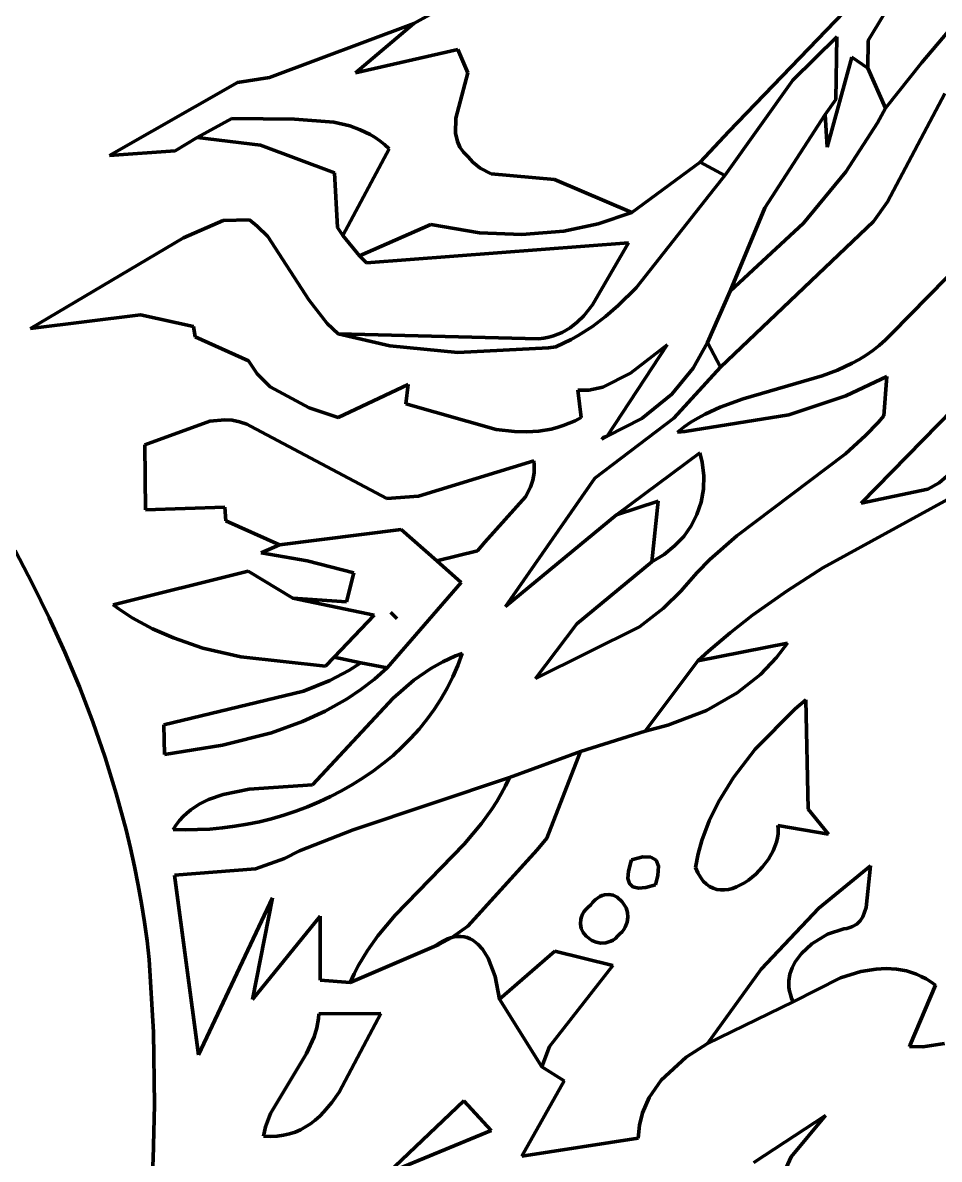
# Model space of a CAD drawing. Header units: millimetres. Extents: x 0 to 8.3, y 0 to 12.4.
# Drawn here: x 4.337 to 5.169, y 4.194 to 5.226 of the extents above; entities that cross this region are included whole.
import ezdxf

# ---------------------------------------------------------------- set-up
doc = ezdxf.new("R2010")
doc.units = ezdxf.units.MM
for name, color, linetype, lineweight in [('color#131313ff', 7, 'CONTINUOUS', 100), ('color#7c7c7cff', 7, 'CONTINUOUS', 100), ('color#c5c5c5ff', 7, 'CONTINUOUS', 100), ('color#ffffffff', 7, 'CONTINUOUS', 100)]:
    doc.layers.add(name, color=color, linetype=linetype, lineweight=lineweight)

msp = doc.modelspace()

# ---------------------------------------------------------------- linework, layer by layer
at = {"layer": 'color#131313ff'}
for p, q in [((5.1659, 5.3116), (5.1045, 5.2095)), ((4.978, 5.1269), (5.1111, 5.265)), ((4.7204, 5.2406), (4.6922, 5.225)), ((4.6922, 5.225), (4.5611, 5.1758)), ((5.076, 5.2127), (5.0362, 5.1734)), ((5.075, 5.1561), (5.076, 5.2127)), ((5.1045, 5.2095), (5.1042, 5.1843)), ((5.0897, 5.1943), (5.0671, 5.1126)), ((5.1042, 5.1843), (5.0897, 5.1943)), ((4.5321, 5.1714), (4.4159, 5.1051)), ((4.5611, 5.1758), (4.5321, 5.1714)), ((5.0362, 5.1734), (4.9744, 5.087)), ((5.0654, 5.1424), (5.075, 5.1561)), ((5.0671, 5.1126), (5.0654, 5.1424)), ((4.9519, 5.099), (4.978, 5.1269)), ((4.4755, 5.1095), (4.4954, 5.1215)), ((4.4954, 5.1215), (4.553, 5.1144)), ((4.4159, 5.1051), (4.4755, 5.1095)), ((4.553, 5.1144), (4.62, 5.0894)), ((4.9744, 5.087), (4.9519, 5.099)), ((4.62, 5.0894), (4.6227, 5.0399)), ((4.5189, 5.0462), (4.4831, 5.0304)), ((4.5428, 5.0468), (4.5189, 5.0462)), ((4.55, 5.0411), (4.5428, 5.0468)), ((4.5596, 5.0315), (4.55, 5.0411)), ((4.6227, 5.0399), (4.6276, 5.0324)), ((4.4831, 5.0304), (4.3441, 4.9481)), ((4.5969, 4.9742), (4.5596, 5.0315)), ((4.6276, 5.0324), (4.6427, 5.0141)), ((4.6491, 5.0077), (4.8869, 5.0259)), ((4.8869, 5.0259), (4.8543, 4.9696)), ((4.6427, 5.0141), (4.6491, 5.0077)), ((5.1256, 4.9433), (5.1925, 5.0113)), ((4.6135, 4.9526), (4.5969, 4.9742)), ((4.8543, 4.9696), (4.8463, 4.9597)), ((4.3441, 4.9481), (4.444, 4.9606)), ((4.444, 4.9606), (4.492, 4.9499)), ((4.6235, 4.9432), (4.6135, 4.9526)), ((4.8404, 4.9538), (4.8339, 4.9488)), ((4.8463, 4.9597), (4.8404, 4.9538)), ((4.492, 4.9499), (4.4936, 4.9406)), ((4.4936, 4.9406), (4.542, 4.9189)), ((4.8053, 4.9389), (4.6235, 4.9432)), ((4.8145, 4.9403), (4.81, 4.9394)), ((4.8188, 4.9415), (4.8145, 4.9403)), ((4.8228, 4.9429), (4.8188, 4.9415)), ((4.8267, 4.9446), (4.8228, 4.9429)), ((4.8339, 4.9488), (4.8267, 4.9446)), ((5.1202, 4.9378), (5.1256, 4.9433)), ((4.81, 4.9394), (4.8053, 4.9389)), ((4.922, 4.9334), (4.8675, 4.8505)), ((4.8888, 4.9077), (4.922, 4.9334)), ((4.9457, 4.912), (4.9586, 4.9353)), ((4.9586, 4.9353), (4.9703, 4.913)), ((5.2408, 4.9359), (5.0982, 4.7895)), ((5.1086, 4.9282), (5.1145, 4.9328)), ((5.1145, 4.9328), (5.1202, 4.9378)), ((5.0898, 4.9166), (5.0963, 4.9201)), ((5.0963, 4.9201), (5.1025, 4.924)), ((5.1025, 4.924), (5.1086, 4.9282)), ((4.542, 4.9189), (4.5498, 4.9071)), ((4.9262, 4.8884), (4.9457, 4.912)), ((4.9703, 4.913), (4.9282, 4.8668)), ((5.0628, 4.9052), (5.0765, 4.9104)), ((5.0765, 4.9104), (5.0898, 4.9166)), ((4.5498, 4.9071), (4.5617, 4.8952)), ((4.8635, 4.8949), (4.8888, 4.9077)), ((4.991, 4.8843), (5.0628, 4.9052)), ((5.1214, 4.9045), (5.0843, 4.8869)), ((5.1188, 4.869), (5.1214, 4.9045)), ((4.5617, 4.8952), (4.5972, 4.876)), ((4.6235, 4.8675), (4.6869, 4.8973)), ((4.6869, 4.8973), (4.6848, 4.8799)), ((4.841, 4.8921), (4.851, 4.8923)), ((4.8439, 4.8673), (4.841, 4.8921)), ((4.851, 4.8923), (4.8635, 4.8949)), ((4.6848, 4.8799), (4.7669, 4.8565)), ((4.899, 4.8665), (4.9262, 4.8884)), ((4.97, 4.8767), (4.991, 4.8843)), ((5.0843, 4.8869), (5.0325, 4.8699)), ((4.5972, 4.876), (4.6235, 4.8675)), ((5.0325, 4.8699), (4.9382, 4.8547)), ((4.95, 4.8669), (4.9565, 4.8705)), ((4.9565, 4.8705), (4.97, 4.8767)), ((5.1134, 4.8628), (5.1188, 4.869)), ((4.507, 4.8639), (4.448, 4.8425)), ((4.5205, 4.8653), (4.507, 4.8639)), ((4.5272, 4.8649), (4.5205, 4.8653)), ((4.5339, 4.8635), (4.5272, 4.8649)), ((4.5406, 4.8612), (4.5339, 4.8635)), ((4.544, 4.8596), (4.5406, 4.8612)), ((4.6677, 4.794), (4.544, 4.8596)), ((4.8166, 4.8569), (4.8221, 4.8583)), ((4.8221, 4.8583), (4.8275, 4.86)), ((4.8275, 4.86), (4.833, 4.8621)), ((4.833, 4.8621), (4.8384, 4.8645)), ((4.8384, 4.8645), (4.8439, 4.8673)), ((4.9282, 4.8668), (4.8563, 4.8122)), ((4.8675, 4.8505), (4.899, 4.8665)), ((4.9314, 4.8542), (4.9374, 4.8588)), ((4.9374, 4.8588), (4.9436, 4.863)), ((4.9436, 4.863), (4.95, 4.8669)), ((5.102, 4.8509), (5.1134, 4.8628)), ((4.7669, 4.8565), (4.7835, 4.8546)), ((4.7835, 4.8546), (4.7946, 4.8544)), ((4.7946, 4.8544), (4.8056, 4.8551)), ((4.8056, 4.8551), (4.8166, 4.8569)), ((4.8627, 4.8478), (4.8675, 4.8505)), ((4.8639, 4.8493), (4.8627, 4.8478)), ((4.8675, 4.8505), (4.8639, 4.8493)), ((4.9382, 4.8547), (4.9314, 4.8542)), ((5.0838, 4.8343), (5.102, 4.8509)), ((4.448, 4.8425), (4.4485, 4.7837)), ((5.2672, 4.8426), (5.0634, 4.7311)), ((4.801, 4.8281), (4.6962, 4.796)), ((4.8014, 4.8244), (4.801, 4.8281)), ((4.9854, 4.7601), (5.0838, 4.8343)), ((4.8002, 4.8106), (4.8013, 4.8173)), ((4.8013, 4.8173), (4.8014, 4.8244)), ((4.8563, 4.8122), (4.7752, 4.696)), ((4.7981, 4.8043), (4.8002, 4.8106)), ((5.1585, 4.8022), (5.169, 4.808)), ((5.169, 4.808), (5.1759, 4.8141)), ((4.6962, 4.796), (4.6677, 4.794)), ((4.7936, 4.7955), (4.7981, 4.8043)), ((5.0982, 4.7895), (5.1585, 4.8022)), ((4.4485, 4.7837), (4.5205, 4.7859)), ((4.5205, 4.7859), (4.5214, 4.7737)), ((4.7564, 4.7542), (4.7936, 4.7955)), ((4.8759, 4.7792), (4.914, 4.7914)), ((4.914, 4.7914), (4.9081, 4.7365)), ((4.7752, 4.696), (4.8759, 4.7792)), ((4.5214, 4.7737), (4.5701, 4.7518)), ((4.9607, 4.7385), (4.9854, 4.7601)), ((4.3461, 4.7164), (4.3302, 4.7467)), ((4.5701, 4.7518), (4.5536, 4.7446)), ((4.5536, 4.7446), (4.5952, 4.7374)), ((4.7129, 4.7372), (4.75, 4.7464)), ((4.75, 4.7464), (4.7564, 4.7542)), ((4.5952, 4.7374), (4.6376, 4.7263)), ((4.7351, 4.7175), (4.7129, 4.7372)), ((4.9081, 4.7365), (4.8401, 4.6802)), ((4.9492, 4.7268), (4.9607, 4.7385)), ((4.5417, 4.7278), (4.4191, 4.6974)), ((4.5822, 4.7035), (4.5417, 4.7278)), ((4.6376, 4.7263), (4.6311, 4.7001)), ((4.9383, 4.7143), (4.9492, 4.7268)), ((5.0634, 4.7311), (5.0309, 4.7102)), ((4.3612, 4.6857), (4.3461, 4.7164)), ((4.6679, 4.6401), (4.7351, 4.7175)), ((4.9346, 4.7101), (4.9383, 4.7143)), ((4.6311, 4.7001), (4.5822, 4.7035)), ((4.9187, 4.6944), (4.9346, 4.7101)), ((5.0309, 4.7102), (4.9995, 4.6879)), ((4.4191, 4.6974), (4.4248, 4.6933)), ((4.4248, 4.6933), (4.4365, 4.6857)), ((4.8968, 4.6775), (4.9187, 4.6944)), ((4.3754, 4.6545), (4.3612, 4.6857)), ((4.4365, 4.6857), (4.4549, 4.6757)), ((4.9995, 4.6879), (4.9791, 4.672)), ((4.4549, 4.6757), (4.4741, 4.6673)), ((4.8401, 4.6802), (4.8024, 4.6305)), ((4.8024, 4.6305), (4.8968, 4.6775)), ((4.4741, 4.6673), (4.5007, 4.6582)), ((4.9791, 4.672), (4.9594, 4.6553)), ((4.3886, 4.623), (4.3754, 4.6545)), ((4.5007, 4.6582), (4.5352, 4.6501)), ((4.7359, 4.6532), (4.7299, 4.651)), ((4.732, 4.6424), (4.7359, 4.6532)), ((4.9594, 4.6553), (4.9498, 4.6466)), ((4.5352, 4.6501), (4.612, 4.6418)), ((4.612, 4.6418), (4.6197, 4.6499)), ((4.6197, 4.6499), (4.644, 4.6447)), ((4.644, 4.6447), (4.633, 4.6378)), ((4.7184, 4.6458), (4.7076, 4.6397)), ((4.7299, 4.651), (4.7184, 4.6458)), ((4.7274, 4.6319), (4.732, 4.6424)), ((4.9498, 4.6466), (4.902, 4.5827)), ((4.633, 4.6378), (4.6158, 4.6287)), ((4.6563, 4.6299), (4.6679, 4.6401)), ((4.7076, 4.6397), (4.6922, 4.6291)), ((4.7223, 4.6217), (4.7274, 4.6319)), ((4.4008, 4.5911), (4.3886, 4.623)), ((4.6158, 4.6287), (4.5919, 4.619)), ((4.6315, 4.6122), (4.6441, 4.6206)), ((4.6441, 4.6206), (4.6563, 4.6299)), ((4.6922, 4.6291), (4.6733, 4.6127)), ((4.7167, 4.6119), (4.7223, 4.6217)), ((4.5919, 4.619), (4.4653, 4.5885)), ((4.6733, 4.6127), (4.6001, 4.534)), ((4.6117, 4.601), (4.6315, 4.6122)), ((4.7106, 4.6025), (4.7167, 4.6119)), ((5.0382, 4.603), (5.0478, 4.6112)), ((5.0478, 4.6112), (5.0499, 4.5119)), ((4.5912, 4.5916), (4.6117, 4.601)), ((4.704, 4.5934), (4.7106, 4.6025)), ((5.002, 4.5664), (5.0382, 4.603)), ((4.412, 4.5588), (4.4008, 4.5911)), ((4.5628, 4.5812), (4.5912, 4.5916)), ((4.6969, 4.5847), (4.704, 4.5934)), ((4.4653, 4.5885), (4.4658, 4.5616)), ((4.5185, 4.5699), (4.5628, 4.5812)), ((4.6894, 4.5764), (4.6969, 4.5847)), ((4.902, 4.5827), (4.8434, 4.5644)), ((4.4658, 4.5616), (4.5185, 4.5699)), ((4.6815, 4.5684), (4.6894, 4.5764)), ((4.422, 4.5261), (4.412, 4.5588)), ((4.6645, 4.5536), (4.6732, 4.5608)), ((4.6732, 4.5608), (4.6815, 4.5684)), ((4.8434, 4.5644), (4.7789, 4.5406)), ((4.9821, 4.5407), (5.002, 4.5664)), ((4.6555, 4.5468), (4.6645, 4.5536)), ((4.6365, 4.5343), (4.6462, 4.5403)), ((4.7789, 4.5406), (4.6369, 4.4932)), ((4.6462, 4.5403), (4.6555, 4.5468)), ((4.9686, 4.5187), (4.9821, 4.5407)), ((4.5427, 4.53), (4.519, 4.5254)), ((4.6001, 4.534), (4.5427, 4.53)), ((4.6165, 4.5234), (4.6266, 4.5286)), ((4.6266, 4.5286), (4.6365, 4.5343)), ((4.4309, 4.4932), (4.422, 4.5261)), ((4.5057, 4.5207), (4.4974, 4.5165)), ((4.519, 4.5254), (4.5057, 4.5207)), ((4.5956, 4.5141), (4.6062, 4.5186)), ((4.6062, 4.5186), (4.6165, 4.5234)), ((4.9602, 4.5014), (4.9686, 4.5187)), ((4.4861, 4.5084), (4.4827, 4.5052)), ((4.4897, 4.5114), (4.4861, 4.5084)), ((4.4974, 4.5165), (4.4897, 4.5114)), ((4.574, 4.5065), (4.5849, 4.5101)), ((4.5849, 4.5101), (4.5956, 4.5141)), ((5.0499, 4.5119), (5.0686, 4.4894)), ((4.4764, 4.4978), (4.4736, 4.4936)), ((4.4794, 4.5016), (4.4764, 4.4978)), ((4.4827, 4.5052), (4.4794, 4.5016)), ((4.5296, 4.4964), (4.5408, 4.4983)), ((4.5408, 4.4983), (4.552, 4.5006)), ((4.552, 4.5006), (4.563, 4.5033)), ((4.563, 4.5033), (4.574, 4.5065)), ((4.9536, 4.4836), (4.9602, 4.5014)), ((5.0686, 4.4894), (5.0225, 4.497)), ((5.0225, 4.497), (5.0228, 4.4934)), ((4.4349, 4.4766), (4.4309, 4.4932)), ((4.4736, 4.4936), (4.4847, 4.4933)), ((4.4847, 4.4933), (4.4959, 4.4934)), ((4.4959, 4.4934), (4.5071, 4.4939)), ((4.5071, 4.4939), (4.5183, 4.4949)), ((4.5183, 4.4949), (4.5296, 4.4964)), ((4.6369, 4.4932), (4.5882, 4.474)), ((5.0227, 4.4896), (5.0221, 4.4858)), ((5.0228, 4.4934), (5.0227, 4.4896)), ((4.4386, 4.4599), (4.4349, 4.4766)), ((4.9502, 4.4714), (4.9536, 4.4836)), ((5.0198, 4.4781), (5.0181, 4.4742)), ((5.0212, 4.4819), (5.0198, 4.4781)), ((5.0221, 4.4858), (5.0212, 4.4819)), ((4.5747, 4.4673), (4.5483, 4.4577)), ((4.5882, 4.474), (4.5747, 4.4673)), ((4.9478, 4.459), (4.9502, 4.4714)), ((5.0139, 4.4667), (5.0086, 4.4596)), ((5.0181, 4.4742), (5.0139, 4.4667)), ((4.4419, 4.4431), (4.4386, 4.4599)), ((4.5483, 4.4577), (4.4748, 4.452)), ((4.9498, 4.4542), (4.9478, 4.459)), ((5.0086, 4.4596), (5.0025, 4.4531)), ((4.4748, 4.452), (4.4966, 4.2891)), ((4.9522, 4.4502), (4.9498, 4.4542)), ((4.9547, 4.4467), (4.9522, 4.4502)), ((4.9576, 4.444), (4.9547, 4.4467)), ((4.9922, 4.4452), (4.9886, 4.4432)), ((4.9957, 4.4476), (4.9922, 4.4452)), ((5.0025, 4.4531), (4.9957, 4.4476)), ((4.445, 4.4263), (4.4419, 4.4431)), ((4.9606, 4.4418), (4.9576, 4.444)), ((4.9637, 4.4402), (4.9606, 4.4418)), ((4.9671, 4.4392), (4.9637, 4.4402)), ((4.9705, 4.4387), (4.9671, 4.4392)), ((4.9741, 4.4387), (4.9705, 4.4387)), ((4.9777, 4.4392), (4.9741, 4.4387)), ((4.9813, 4.4401), (4.9777, 4.4392)), ((4.985, 4.4415), (4.9813, 4.4401)), ((4.9886, 4.4432), (4.985, 4.4415)), ((4.4476, 4.4094), (4.445, 4.4263)), ((4.4966, 4.2891), (4.5638, 4.4315)), ((4.5638, 4.4315), (4.5456, 4.3392)), ((4.5456, 4.3392), (4.6071, 4.4149)), ((4.6071, 4.4149), (4.6071, 4.3569)), ((4.45, 4.3924), (4.4476, 4.4094)), ((4.7182, 4.3922), (4.7218, 4.3939)), ((4.7218, 4.3939), (4.7253, 4.3952)), ((4.7253, 4.3952), (4.7286, 4.396)), ((4.7286, 4.396), (4.7317, 4.3965)), ((4.7317, 4.3965), (4.7348, 4.3965)), ((4.7348, 4.3965), (4.7377, 4.3961)), ((4.7377, 4.3961), (4.7405, 4.3954)), ((4.7405, 4.3954), (4.7431, 4.3944)), ((4.7431, 4.3944), (4.7456, 4.393)), ((4.452, 4.3754), (4.45, 4.3924)), ((4.6343, 4.3548), (4.7106, 4.3873)), ((4.7106, 4.3873), (4.7145, 4.39)), ((4.7145, 4.39), (4.7182, 4.3922)), ((4.7456, 4.393), (4.7502, 4.3895)), ((4.7502, 4.3895), (4.7544, 4.385)), ((4.7544, 4.385), (4.7596, 4.3767)), ((4.4557, 4.3096), (4.452, 4.3754)), ((4.7596, 4.3767), (4.766, 4.3602)), ((5.0794, 4.3589), (5.0977, 4.3646)), ((5.0977, 4.3646), (5.1116, 4.3669)), ((5.1116, 4.3669), (5.1209, 4.3674)), ((5.1209, 4.3674), (5.1301, 4.3668)), ((5.1301, 4.3668), (5.1392, 4.3651)), ((5.1392, 4.3651), (5.1437, 4.3638)), ((5.1437, 4.3638), (5.1482, 4.3622)), ((4.6071, 4.3569), (4.6343, 4.3548)), ((4.766, 4.3602), (4.7698, 4.3395)), ((5.0365, 4.3372), (5.0794, 4.3589)), ((5.1482, 4.3622), (5.1526, 4.3602)), ((5.1526, 4.3602), (5.157, 4.3579)), ((5.157, 4.3579), (5.1613, 4.3553)), ((5.1613, 4.3553), (5.1656, 4.3522)), ((5.1656, 4.3522), (5.1426, 4.298)), ((4.7698, 4.3395), (4.8083, 4.278)), ((4.9585, 4.2994), (5.0365, 4.3372)), ((4.6055, 4.3219), (4.604, 4.3135)), ((4.6059, 4.3263), (4.6055, 4.3219)), ((4.6623, 4.3264), (4.6059, 4.3263)), ((4.6518, 4.3071), (4.6623, 4.3264)), ((4.604, 4.3135), (4.6016, 4.3054)), ((4.4567, 4.2437), (4.4557, 4.3096)), ((4.6016, 4.3054), (4.5947, 4.2902)), ((4.6243, 4.2551), (4.6518, 4.3071)), ((4.9392, 4.287), (4.9585, 4.2994)), ((5.1426, 4.298), (5.1419, 4.2965)), ((5.1419, 4.2965), (5.1541, 4.2963)), ((5.1541, 4.2963), (5.1736, 4.2994)), ((4.5947, 4.2902), (4.5619, 4.2357)), ((4.9165, 4.2659), (4.9392, 4.287)), ((4.8083, 4.278), (4.8286, 4.2653)), ((4.8286, 4.2653), (4.79, 4.1972)), ((4.9057, 4.2502), (4.9165, 4.2659)), ((4.6177, 4.2457), (4.6243, 4.2551)), ((4.8996, 4.2364), (4.9057, 4.2502)), ((4.4555, 4.1943), (4.4567, 4.2437)), ((4.6105, 4.2372), (4.6177, 4.2457)), ((4.7375, 4.2474), (4.6685, 4.1816)), ((4.7624, 4.2205), (4.7375, 4.2474)), ((4.5619, 4.2357), (4.5575, 4.2237)), ((4.5984, 4.2265), (4.6026, 4.2298)), ((4.6026, 4.2298), (4.6067, 4.2333)), ((4.6067, 4.2333), (4.6105, 4.2372)), ((4.8968, 4.2252), (4.8996, 4.2364)), ((5.0656, 4.2341), (5.0006, 4.1912)), ((5.0346, 4.1964), (5.0656, 4.2341)), ((4.5575, 4.2237), (4.5557, 4.2153)), ((4.5792, 4.2172), (4.5843, 4.2189)), ((4.5843, 4.2189), (4.5893, 4.2211)), ((4.5893, 4.2211), (4.5939, 4.2236)), ((4.5939, 4.2236), (4.5984, 4.2265)), ((4.6685, 4.1816), (4.7624, 4.2205)), ((4.8958, 4.2134), (4.8968, 4.2252)), ((4.5557, 4.2153), (4.562, 4.215)), ((4.562, 4.215), (4.568, 4.2152)), ((4.568, 4.2152), (4.5737, 4.216)), ((4.5737, 4.216), (4.5792, 4.2172)), ((4.79, 4.1972), (4.8958, 4.2134)), ((4.4537, 4.1614), (4.4555, 4.1943)), ((5.0269, 4.1797), (5.0346, 4.1964))]:
    msp.add_line(p, q, dxfattribs=at)
at = {"layer": 'color#7c7c7cff'}
for p, q in [((5.1532, 5.1895), (5.2276, 5.2774)), ((5.1201, 5.1481), (5.1532, 5.1895)), ((5.1741, 5.1613), (5.122, 5.0632)), ((5.1129, 5.1347), (5.1201, 5.1481)), ((4.4954, 5.1215), (4.527, 5.1387)), ((4.527, 5.1387), (4.5838, 5.138)), ((4.5838, 5.138), (4.6194, 5.1354)), ((4.6194, 5.1354), (4.6339, 5.132)), ((4.6339, 5.132), (4.6433, 5.1285)), ((4.6433, 5.1285), (4.6525, 5.1241)), ((5.0842, 5.0903), (5.1129, 5.1347)), ((4.553, 5.1144), (4.4954, 5.1215)), ((4.6525, 5.1241), (4.6569, 5.1214)), ((4.6569, 5.1214), (4.6612, 5.1184)), ((4.6612, 5.1184), (4.6655, 5.115)), ((4.62, 5.0894), (4.553, 5.1144)), ((4.6696, 5.1113), (4.6276, 5.0324)), ((4.6655, 5.115), (4.6696, 5.1113)), ((4.89, 5.0533), (4.9519, 5.099)), ((4.9519, 5.099), (4.9744, 5.087)), ((4.6227, 5.0399), (4.62, 5.0894)), ((4.9744, 5.087), (4.9651, 5.0752)), ((5.0459, 5.0438), (5.0842, 5.0903)), ((4.9651, 5.0752), (4.8938, 4.985)), ((5.122, 5.0632), (5.1092, 5.0451)), ((4.8594, 5.0431), (4.89, 5.0533)), ((5.1092, 5.0451), (4.9703, 4.913)), ((4.9793, 4.9821), (5.0459, 5.0438)), ((4.6276, 5.0324), (4.6227, 5.0399)), ((4.6427, 5.0141), (4.7074, 5.0424)), ((4.7074, 5.0424), (4.7517, 5.035)), ((4.7517, 5.035), (4.79, 5.0334)), ((4.79, 5.0334), (4.8281, 5.0366)), ((4.8281, 5.0366), (4.8594, 5.0431)), ((4.8869, 5.0259), (4.6491, 5.0077)), ((4.8543, 4.9696), (4.8869, 5.0259)), ((4.6491, 5.0077), (4.6427, 5.0141)), ((4.8938, 4.985), (4.8776, 4.9689)), ((4.9586, 4.9353), (4.9793, 4.9821)), ((4.8463, 4.9597), (4.8543, 4.9696)), ((4.8776, 4.9689), (4.8662, 4.9591)), ((4.8339, 4.9488), (4.8404, 4.9538)), ((4.8404, 4.9538), (4.8463, 4.9597)), ((4.8662, 4.9591), (4.8542, 4.95)), ((4.6702, 4.9323), (4.6235, 4.9432)), ((4.6235, 4.9432), (4.8053, 4.9389)), ((4.81, 4.9394), (4.8145, 4.9403)), ((4.8145, 4.9403), (4.8188, 4.9415)), ((4.8188, 4.9415), (4.8228, 4.9429)), ((4.8228, 4.9429), (4.8267, 4.9446)), ((4.8267, 4.9446), (4.8339, 4.9488)), ((4.8414, 4.9419), (4.8348, 4.9382)), ((4.8542, 4.95), (4.8414, 4.9419)), ((4.7319, 4.9263), (4.6702, 4.9323)), ((4.8142, 4.9307), (4.7319, 4.9263)), ((4.8053, 4.9389), (4.81, 4.9394)), ((4.8209, 4.9316), (4.8142, 4.9307)), ((4.828, 4.9348), (4.8209, 4.9316)), ((4.8348, 4.9382), (4.828, 4.9348)), ((4.9703, 4.913), (4.9586, 4.9353)), ((4.8759, 4.7792), (4.9518, 4.8353)), ((4.9518, 4.8353), (4.9537, 4.8268)), ((4.9537, 4.8268), (4.9552, 4.8143)), ((4.9552, 4.8143), (4.9549, 4.8022)), ((4.9549, 4.8022), (4.9528, 4.7906)), ((4.914, 4.7914), (4.8759, 4.7792)), ((4.9081, 4.7365), (4.914, 4.7914)), ((4.9528, 4.7906), (4.9491, 4.7795)), ((4.9491, 4.7795), (4.9439, 4.7691)), ((4.9439, 4.7691), (4.9371, 4.7595)), ((4.9371, 4.7595), (4.9288, 4.7508)), ((4.9288, 4.7508), (4.9192, 4.7431)), ((4.9192, 4.7431), (4.9081, 4.7365)), ((4.6712, 4.6905), (4.6768, 4.6851)), ((4.6768, 4.6851), (4.6712, 4.6905)), ((4.9498, 4.6466), (5.0311, 4.6625)), ((5.0311, 4.6625), (5.0214, 4.6496)), ((4.902, 4.5827), (4.9498, 4.6466)), ((5.0214, 4.6496), (5.0066, 4.6342)), ((5.0066, 4.6342), (4.9857, 4.6176)), ((4.9857, 4.6176), (4.9578, 4.6016)), ((4.9578, 4.6016), (4.9227, 4.5881)), ((4.9227, 4.5881), (4.902, 4.5827)), ((4.889, 4.4638), (4.8898, 4.4661)), ((4.8898, 4.4661), (4.8999, 4.4686)), ((4.8999, 4.4686), (4.9073, 4.4685)), ((4.9073, 4.4685), (4.9121, 4.4656)), ((4.8864, 4.4491), (4.8868, 4.4556)), ((4.8868, 4.4556), (4.889, 4.4638)), ((4.9121, 4.4656), (4.9142, 4.4601)), ((4.9142, 4.4601), (4.9137, 4.4518)), ((5.0598, 4.422), (5.1065, 4.4606)), ((5.1065, 4.4606), (5.1027, 4.4227)), ((4.8878, 4.4444), (4.8864, 4.4491)), ((4.9137, 4.4518), (4.9113, 4.4433)), ((4.891, 4.4415), (4.8878, 4.4444)), ((4.896, 4.4403), (4.891, 4.4415)), ((4.9027, 4.4409), (4.896, 4.4403)), ((4.9113, 4.4433), (4.9027, 4.4409)), ((4.8503, 4.423), (4.8527, 4.425)), ((4.8527, 4.425), (4.8547, 4.4275)), ((4.8547, 4.4275), (4.8567, 4.4296)), ((4.8567, 4.4296), (4.8587, 4.4313)), ((4.8587, 4.4313), (4.8608, 4.4327)), ((4.8608, 4.4327), (4.8629, 4.4337)), ((4.8629, 4.4337), (4.865, 4.4343)), ((4.865, 4.4343), (4.8691, 4.4346)), ((4.8691, 4.4346), (4.873, 4.4338)), ((4.873, 4.4338), (4.8767, 4.4321)), ((4.8767, 4.4321), (4.8813, 4.4279)), ((4.8813, 4.4279), (4.8847, 4.4224)), ((4.8436, 4.4122), (4.8442, 4.4144)), ((4.8442, 4.4144), (4.8452, 4.4166)), ((4.8452, 4.4166), (4.8465, 4.4188)), ((4.8465, 4.4188), (4.8482, 4.4209)), ((4.8482, 4.4209), (4.8503, 4.423)), ((4.8847, 4.4224), (4.886, 4.4182)), ((4.886, 4.4182), (4.8864, 4.4138)), ((5.0073, 4.3669), (5.0598, 4.422)), ((5.0997, 4.4143), (5.0973, 4.4107)), ((5.1027, 4.4227), (5.0997, 4.4143)), ((4.8433, 4.4079), (4.8436, 4.4122)), ((4.8441, 4.4038), (4.8433, 4.4079)), ((4.884, 4.4049), (4.8827, 4.4028)), ((4.8858, 4.4093), (4.884, 4.4049)), ((4.8864, 4.4138), (4.8858, 4.4093)), ((5.0878, 4.4045), (5.0852, 4.4038)), ((5.0902, 4.4054), (5.0878, 4.4045)), ((5.0941, 4.4077), (5.0902, 4.4054)), ((5.0973, 4.4107), (5.0941, 4.4077)), ((4.8459, 4.4), (4.8441, 4.4038)), ((4.8485, 4.3967), (4.8459, 4.4)), ((4.8536, 4.3928), (4.8485, 4.3967)), ((4.8751, 4.3947), (4.873, 4.3932)), ((4.8771, 4.3966), (4.8751, 4.3947)), ((4.8791, 4.3988), (4.8771, 4.3966)), ((4.8811, 4.4007), (4.8791, 4.3988)), ((4.8827, 4.4028), (4.8811, 4.4007)), ((5.0674, 4.3984), (5.0534, 4.3899)), ((5.0824, 4.4033), (5.0674, 4.3984)), ((5.0852, 4.4038), (5.0824, 4.4033)), ((4.8576, 4.3912), (4.8536, 4.3928)), ((4.8619, 4.3904), (4.8576, 4.3912)), ((4.8664, 4.3907), (4.8619, 4.3904)), ((4.8708, 4.3921), (4.8664, 4.3907)), ((4.873, 4.3932), (4.8708, 4.3921)), ((5.0534, 4.3899), (5.0438, 4.3811)), ((4.7698, 4.3395), (4.8202, 4.383)), ((4.8202, 4.383), (4.8726, 4.3702)), ((5.0382, 4.3735), (5.0354, 4.368)), ((5.0438, 4.3811), (5.0382, 4.3735)), ((4.8726, 4.3702), (4.8151, 4.2965)), ((4.9585, 4.2994), (5.0073, 4.3669)), ((5.0354, 4.368), (5.0335, 4.3623)), ((5.0335, 4.3623), (5.0325, 4.3563)), ((5.0325, 4.3563), (5.0326, 4.3501)), ((5.0326, 4.3501), (5.0331, 4.3469)), ((5.0331, 4.3469), (5.0339, 4.3437)), ((5.0339, 4.3437), (5.035, 4.3405)), ((4.8083, 4.278), (4.7698, 4.3395)), ((5.0365, 4.3372), (4.9585, 4.2994)), ((5.035, 4.3405), (5.0365, 4.3372)), ((4.8151, 4.2965), (4.8083, 4.278))]:
    msp.add_line(p, q, dxfattribs=at)
at = {"layer": 'color#c5c5c5ff'}
for p, q in [((4.5611, 5.1758), (4.6922, 5.225)), ((4.6922, 5.225), (4.6391, 5.1801)), ((4.6391, 5.1801), (4.732, 5.2014)), ((4.732, 5.2014), (4.7411, 5.18)), ((5.0671, 5.1126), (5.0897, 5.1943)), ((5.0897, 5.1943), (5.1042, 5.1843)), ((4.7411, 5.18), (4.7302, 5.139)), ((5.1042, 5.1843), (5.1201, 5.1481)), ((4.4159, 5.1051), (4.5321, 5.1714)), ((4.5321, 5.1714), (4.5611, 5.1758)), ((5.1201, 5.1481), (5.1129, 5.1347)), ((4.527, 5.1387), (4.4954, 5.1215)), ((4.5838, 5.138), (4.527, 5.1387)), ((4.6194, 5.1354), (4.5838, 5.138)), ((4.7302, 5.139), (4.7298, 5.1255)), ((5.0108, 5.0577), (5.0654, 5.1424)), ((5.0654, 5.1424), (5.0671, 5.1126)), ((4.6339, 5.132), (4.6194, 5.1354)), ((4.6433, 5.1285), (4.6339, 5.132)), ((4.6525, 5.1241), (4.6433, 5.1285)), ((5.1129, 5.1347), (5.0842, 5.0903)), ((4.4954, 5.1215), (4.4755, 5.1095)), ((4.6569, 5.1214), (4.6525, 5.1241)), ((4.6612, 5.1184), (4.6569, 5.1214)), ((4.6655, 5.115), (4.6612, 5.1184)), ((4.7298, 5.1255), (4.7316, 5.1177)), ((4.7316, 5.1177), (4.7339, 5.1128)), ((4.4755, 5.1095), (4.4159, 5.1051)), ((4.6276, 5.0324), (4.6696, 5.1113)), ((4.6696, 5.1113), (4.6655, 5.115)), ((4.7339, 5.1128), (4.7372, 5.1082)), ((4.7372, 5.1082), (4.7415, 5.1038)), ((4.7415, 5.1038), (4.7456, 5.0991)), ((4.7456, 5.0991), (4.7524, 5.0936)), ((4.7524, 5.0936), (4.7624, 5.0885)), ((4.7624, 5.0885), (4.8198, 5.0835)), ((5.0842, 5.0903), (5.0459, 5.0438)), ((4.8198, 5.0835), (4.89, 5.0533)), ((4.9793, 4.9821), (5.0108, 5.0577)), ((4.89, 5.0533), (4.8594, 5.0431)), ((5.0459, 5.0438), (4.9793, 4.9821)), ((4.7074, 5.0424), (4.6427, 5.0141)), ((4.7517, 5.035), (4.7074, 5.0424)), ((4.79, 5.0334), (4.7517, 5.035)), ((4.8281, 5.0366), (4.79, 5.0334)), ((4.8594, 5.0431), (4.8281, 5.0366)), ((4.6427, 5.0141), (4.6276, 5.0324)), ((4.8675, 4.8505), (4.8627, 4.8478)), ((4.8627, 4.8478), (4.8639, 4.8493)), ((4.8639, 4.8493), (4.8675, 4.8505)), ((4.5701, 4.7518), (4.6807, 4.7656)), ((4.6807, 4.7656), (4.7129, 4.7372)), ((4.5536, 4.7446), (4.5701, 4.7518)), ((4.5952, 4.7374), (4.5536, 4.7446)), ((4.6376, 4.7263), (4.5952, 4.7374)), ((4.7129, 4.7372), (4.7351, 4.7175)), ((4.6311, 4.7001), (4.6376, 4.7263)), ((4.7351, 4.7175), (4.6679, 4.6401)), ((4.6562, 4.688), (4.5822, 4.7035)), ((4.5822, 4.7035), (4.6311, 4.7001)), ((4.6197, 4.6499), (4.6562, 4.688)), ((4.6712, 4.6905), (4.6768, 4.6851)), ((4.6768, 4.6851), (4.6712, 4.6905)), ((4.7299, 4.651), (4.7359, 4.6532)), ((4.7359, 4.6532), (4.732, 4.6424)), ((4.644, 4.6447), (4.6197, 4.6499)), ((4.6679, 4.6401), (4.644, 4.6447)), ((4.7076, 4.6397), (4.7184, 4.6458)), ((4.7184, 4.6458), (4.7299, 4.651)), ((4.732, 4.6424), (4.7274, 4.6319)), ((4.6922, 4.6291), (4.7076, 4.6397)), ((4.7274, 4.6319), (4.7223, 4.6217)), ((4.6733, 4.6127), (4.6922, 4.6291)), ((4.7223, 4.6217), (4.7167, 4.6119)), ((4.6001, 4.534), (4.6733, 4.6127)), ((4.7167, 4.6119), (4.7106, 4.6025)), ((4.7106, 4.6025), (4.704, 4.5934)), ((4.704, 4.5934), (4.6969, 4.5847)), ((4.6969, 4.5847), (4.6894, 4.5764)), ((4.6894, 4.5764), (4.6815, 4.5684)), ((4.6732, 4.5608), (4.6645, 4.5536)), ((4.6815, 4.5684), (4.6732, 4.5608)), ((4.7789, 4.5406), (4.8434, 4.5644)), ((4.8434, 4.5644), (4.8129, 4.4856)), ((4.6645, 4.5536), (4.6555, 4.5468)), ((4.6462, 4.5403), (4.6365, 4.5343)), ((4.6555, 4.5468), (4.6462, 4.5403)), ((4.7754, 4.5331), (4.7789, 4.5406)), ((4.519, 4.5254), (4.5427, 4.53)), ((4.5427, 4.53), (4.6001, 4.534)), ((4.6266, 4.5286), (4.6165, 4.5234)), ((4.6365, 4.5343), (4.6266, 4.5286)), ((4.7715, 4.5259), (4.7754, 4.5331)), ((4.4974, 4.5165), (4.5057, 4.5207)), ((4.5057, 4.5207), (4.519, 4.5254)), ((4.6062, 4.5186), (4.5956, 4.5141)), ((4.6165, 4.5234), (4.6062, 4.5186)), ((4.763, 4.512), (4.7674, 4.5188)), ((4.7674, 4.5188), (4.7715, 4.5259)), ((4.4827, 4.5052), (4.4861, 4.5084)), ((4.4861, 4.5084), (4.4897, 4.5114)), ((4.4897, 4.5114), (4.4974, 4.5165)), ((4.5849, 4.5101), (4.574, 4.5065)), ((4.5956, 4.5141), (4.5849, 4.5101)), ((4.7535, 4.4988), (4.763, 4.512)), ((4.4736, 4.4936), (4.4764, 4.4978)), ((4.4764, 4.4978), (4.4794, 4.5016)), ((4.4794, 4.5016), (4.4827, 4.5052)), ((4.5408, 4.4983), (4.5296, 4.4964)), ((4.552, 4.5006), (4.5408, 4.4983)), ((4.563, 4.5033), (4.552, 4.5006)), ((4.574, 4.5065), (4.563, 4.5033)), ((4.7378, 4.4802), (4.7535, 4.4988)), ((4.4847, 4.4933), (4.4736, 4.4936)), ((4.4959, 4.4934), (4.4847, 4.4933)), ((4.5071, 4.4939), (4.4959, 4.4934)), ((4.5183, 4.4949), (4.5071, 4.4939)), ((4.5296, 4.4964), (4.5183, 4.4949)), ((4.6751, 4.4157), (4.7378, 4.4802)), ((4.8129, 4.4856), (4.8041, 4.4751)), ((4.8041, 4.4751), (4.7411, 4.4059)), ((4.6595, 4.3969), (4.6751, 4.4157)), ((4.7411, 4.4059), (4.7267, 4.3955)), ((4.65, 4.3837), (4.6595, 4.3969)), ((4.7267, 4.3955), (4.7148, 4.3891)), ((4.7106, 4.3873), (4.6343, 4.3548)), ((4.6457, 4.3768), (4.65, 4.3837)), ((4.7148, 4.3891), (4.7106, 4.3873)), ((4.6416, 4.3697), (4.6457, 4.3768)), ((4.6378, 4.3624), (4.6416, 4.3697)), ((4.6343, 4.3548), (4.6378, 4.3624))]:
    msp.add_line(p, q, dxfattribs=at)
at = {"layer": 'color#ffffffff'}
for p, q in [((5.1045, 5.2095), (5.1659, 5.3116)), ((5.2276, 5.2774), (5.1532, 5.1895)), ((5.1111, 5.265), (4.978, 5.1269)), ((4.6922, 5.225), (4.7204, 5.2406)), ((4.6391, 5.1801), (4.6922, 5.225)), ((5.0362, 5.1734), (5.076, 5.2127)), ((5.076, 5.2127), (5.075, 5.1561)), ((5.1042, 5.1843), (5.1045, 5.2095)), ((4.732, 5.2014), (4.6391, 5.1801)), ((4.7411, 5.18), (4.732, 5.2014)), ((5.1532, 5.1895), (5.1201, 5.1481)), ((4.7302, 5.139), (4.7411, 5.18)), ((5.1201, 5.1481), (5.1042, 5.1843)), ((4.9744, 5.087), (5.0362, 5.1734)), ((5.122, 5.0632), (5.1741, 5.1613)), ((5.075, 5.1561), (5.0654, 5.1424)), ((4.7298, 5.1255), (4.7302, 5.139)), ((5.0654, 5.1424), (5.0108, 5.0577)), ((4.978, 5.1269), (4.9519, 5.099)), ((4.7316, 5.1177), (4.7298, 5.1255)), ((4.7339, 5.1128), (4.7316, 5.1177)), ((4.7372, 5.1082), (4.7339, 5.1128)), ((4.7415, 5.1038), (4.7372, 5.1082)), ((4.7456, 5.0991), (4.7415, 5.1038)), ((4.7524, 5.0936), (4.7456, 5.0991)), ((4.9519, 5.099), (4.89, 5.0533)), ((4.7624, 5.0885), (4.7524, 5.0936)), ((4.8198, 5.0835), (4.7624, 5.0885)), ((4.9651, 5.0752), (4.9744, 5.087)), ((4.89, 5.0533), (4.8198, 5.0835)), ((4.8938, 4.985), (4.9651, 5.0752)), ((5.0108, 5.0577), (4.9793, 4.9821)), ((5.1092, 5.0451), (5.122, 5.0632)), ((4.4831, 5.0304), (4.5189, 5.0462)), ((4.5189, 5.0462), (4.5428, 5.0468)), ((4.5428, 5.0468), (4.55, 5.0411)), ((4.9703, 4.913), (5.1092, 5.0451)), ((4.55, 5.0411), (4.5596, 5.0315)), ((4.3441, 4.9481), (4.4831, 5.0304)), ((4.5596, 5.0315), (4.5969, 4.9742)), ((5.1925, 5.0113), (5.1256, 4.9433)), ((4.8776, 4.9689), (4.8938, 4.985)), ((4.9793, 4.9821), (4.9586, 4.9353)), ((4.5969, 4.9742), (4.6135, 4.9526)), ((4.8662, 4.9591), (4.8776, 4.9689)), ((4.444, 4.9606), (4.3441, 4.9481)), ((4.492, 4.9499), (4.444, 4.9606)), ((4.6135, 4.9526), (4.6235, 4.9432)), ((4.8542, 4.95), (4.8662, 4.9591)), ((4.4936, 4.9406), (4.492, 4.9499)), ((4.542, 4.9189), (4.4936, 4.9406)), ((4.6235, 4.9432), (4.6702, 4.9323)), ((4.8348, 4.9382), (4.8414, 4.9419)), ((4.8414, 4.9419), (4.8542, 4.95)), ((5.1256, 4.9433), (5.1202, 4.9378)), ((4.6702, 4.9323), (4.7319, 4.9263)), ((4.7319, 4.9263), (4.8142, 4.9307)), ((4.8142, 4.9307), (4.8209, 4.9316)), ((4.8209, 4.9316), (4.828, 4.9348)), ((4.828, 4.9348), (4.8348, 4.9382)), ((4.8675, 4.8505), (4.922, 4.9334)), ((4.922, 4.9334), (4.8888, 4.9077)), ((4.9586, 4.9353), (4.9457, 4.912)), ((5.0982, 4.7895), (5.2408, 4.9359)), ((5.1145, 4.9328), (5.1086, 4.9282)), ((5.1202, 4.9378), (5.1145, 4.9328)), ((5.0963, 4.9201), (5.0898, 4.9166)), ((5.1025, 4.924), (5.0963, 4.9201)), ((5.1086, 4.9282), (5.1025, 4.924)), ((4.5498, 4.9071), (4.542, 4.9189)), ((4.9457, 4.912), (4.9262, 4.8884)), ((4.9282, 4.8668), (4.9703, 4.913)), ((5.0765, 4.9104), (5.0628, 4.9052)), ((5.0898, 4.9166), (5.0765, 4.9104)), ((4.5617, 4.8952), (4.5498, 4.9071)), ((4.8888, 4.9077), (4.8635, 4.8949)), ((5.0628, 4.9052), (4.991, 4.8843)), ((5.0843, 4.8869), (5.1214, 4.9045)), ((5.1214, 4.9045), (5.1188, 4.869)), ((4.5972, 4.876), (4.5617, 4.8952)), ((4.6869, 4.8973), (4.6235, 4.8675)), ((4.6848, 4.8799), (4.6869, 4.8973)), ((4.851, 4.8923), (4.841, 4.8921)), ((4.841, 4.8921), (4.8439, 4.8673)), ((4.8635, 4.8949), (4.851, 4.8923)), ((4.7669, 4.8565), (4.6848, 4.8799)), ((4.9262, 4.8884), (4.899, 4.8665)), ((4.991, 4.8843), (4.97, 4.8767)), ((5.0325, 4.8699), (5.0843, 4.8869)), ((4.6235, 4.8675), (4.5972, 4.876)), ((4.9382, 4.8547), (5.0325, 4.8699)), ((4.9565, 4.8705), (4.95, 4.8669)), ((4.97, 4.8767), (4.9565, 4.8705)), ((5.1188, 4.869), (5.1134, 4.8628)), ((4.448, 4.8425), (4.507, 4.8639)), ((4.507, 4.8639), (4.5205, 4.8653)), ((4.5205, 4.8653), (4.5272, 4.8649)), ((4.5272, 4.8649), (4.5339, 4.8635)), ((4.5339, 4.8635), (4.5406, 4.8612)), ((4.5406, 4.8612), (4.544, 4.8596)), ((4.544, 4.8596), (4.6677, 4.794)), ((4.8221, 4.8583), (4.8166, 4.8569)), ((4.8275, 4.86), (4.8221, 4.8583)), ((4.833, 4.8621), (4.8275, 4.86)), ((4.8384, 4.8645), (4.833, 4.8621)), ((4.8439, 4.8673), (4.8384, 4.8645)), ((4.8563, 4.8122), (4.9282, 4.8668)), ((4.899, 4.8665), (4.8675, 4.8505)), ((4.9374, 4.8588), (4.9314, 4.8542)), ((4.9436, 4.863), (4.9374, 4.8588)), ((4.95, 4.8669), (4.9436, 4.863)), ((5.1134, 4.8628), (5.102, 4.8509)), ((4.7835, 4.8546), (4.7669, 4.8565)), ((4.7946, 4.8544), (4.7835, 4.8546)), ((4.8056, 4.8551), (4.7946, 4.8544)), ((4.8166, 4.8569), (4.8056, 4.8551)), ((4.9314, 4.8542), (4.9382, 4.8547)), ((5.102, 4.8509), (5.0838, 4.8343)), ((4.4485, 4.7837), (4.448, 4.8425)), ((5.0634, 4.7311), (5.2672, 4.8426)), ((4.6962, 4.796), (4.801, 4.8281)), ((4.801, 4.8281), (4.8014, 4.8244)), ((4.9518, 4.8353), (4.8759, 4.7792)), ((4.9537, 4.8268), (4.9518, 4.8353)), ((4.9552, 4.8143), (4.9537, 4.8268)), ((5.0838, 4.8343), (4.9854, 4.7601)), ((4.8013, 4.8173), (4.8002, 4.8106)), ((4.8014, 4.8244), (4.8013, 4.8173)), ((4.7752, 4.696), (4.8563, 4.8122)), ((4.8002, 4.8106), (4.7981, 4.8043)), ((4.9549, 4.8022), (4.9552, 4.8143)), ((5.169, 4.808), (5.1585, 4.8022)), ((5.1759, 4.8141), (5.169, 4.808)), ((4.6677, 4.794), (4.6962, 4.796)), ((4.7981, 4.8043), (4.7936, 4.7955)), ((4.9528, 4.7906), (4.9549, 4.8022)), ((5.1585, 4.8022), (5.0982, 4.7895)), ((4.5205, 4.7859), (4.4485, 4.7837)), ((4.5214, 4.7737), (4.5205, 4.7859)), ((4.7936, 4.7955), (4.7564, 4.7542)), ((4.9491, 4.7795), (4.9528, 4.7906)), ((4.8759, 4.7792), (4.7752, 4.696)), ((4.9439, 4.7691), (4.9491, 4.7795)), ((4.5701, 4.7518), (4.5214, 4.7737)), ((4.6807, 4.7656), (4.5701, 4.7518)), ((4.7129, 4.7372), (4.6807, 4.7656)), ((4.9371, 4.7595), (4.9439, 4.7691)), ((4.9288, 4.7508), (4.9371, 4.7595)), ((4.9854, 4.7601), (4.9607, 4.7385)), ((4.3302, 4.7467), (4.3461, 4.7164)), ((4.75, 4.7464), (4.7129, 4.7372)), ((4.7564, 4.7542), (4.75, 4.7464)), ((4.9192, 4.7431), (4.9288, 4.7508)), ((4.8401, 4.6802), (4.9081, 4.7365)), ((4.9081, 4.7365), (4.9192, 4.7431)), ((4.9607, 4.7385), (4.9492, 4.7268)), ((4.4191, 4.6974), (4.5417, 4.7278)), ((4.5417, 4.7278), (4.5822, 4.7035)), ((4.9492, 4.7268), (4.9383, 4.7143)), ((5.0309, 4.7102), (5.0634, 4.7311)), ((4.3461, 4.7164), (4.3612, 4.6857)), ((4.9383, 4.7143), (4.9346, 4.7101)), ((4.5822, 4.7035), (4.6562, 4.688)), ((4.9346, 4.7101), (4.9187, 4.6944)), ((4.9995, 4.6879), (5.0309, 4.7102)), ((4.4248, 4.6933), (4.4191, 4.6974)), ((4.4365, 4.6857), (4.4248, 4.6933)), ((4.9187, 4.6944), (4.8968, 4.6775)), ((4.3612, 4.6857), (4.3754, 4.6545)), ((4.4549, 4.6757), (4.4365, 4.6857)), ((4.6562, 4.688), (4.6197, 4.6499)), ((4.9791, 4.672), (4.9995, 4.6879)), ((4.4741, 4.6673), (4.4549, 4.6757)), ((4.8024, 4.6305), (4.8401, 4.6802)), ((4.8968, 4.6775), (4.8024, 4.6305)), ((4.5007, 4.6582), (4.4741, 4.6673)), ((5.0311, 4.6625), (4.9498, 4.6466)), ((4.9594, 4.6553), (4.9791, 4.672)), ((5.0214, 4.6496), (5.0311, 4.6625)), ((4.3754, 4.6545), (4.3886, 4.623)), ((4.5352, 4.6501), (4.5007, 4.6582)), ((4.9498, 4.6466), (4.9594, 4.6553)), ((4.612, 4.6418), (4.5352, 4.6501)), ((4.6197, 4.6499), (4.612, 4.6418)), ((4.633, 4.6378), (4.644, 4.6447)), ((4.644, 4.6447), (4.6679, 4.6401)), ((5.0066, 4.6342), (5.0214, 4.6496)), ((4.6158, 4.6287), (4.633, 4.6378)), ((4.6679, 4.6401), (4.6563, 4.6299)), ((4.9857, 4.6176), (5.0066, 4.6342)), ((4.3886, 4.623), (4.4008, 4.5911)), ((4.5919, 4.619), (4.6158, 4.6287)), ((4.6441, 4.6206), (4.6315, 4.6122)), ((4.6563, 4.6299), (4.6441, 4.6206)), ((4.4653, 4.5885), (4.5919, 4.619)), ((4.6315, 4.6122), (4.6117, 4.601)), ((4.9578, 4.6016), (4.9857, 4.6176)), ((5.0478, 4.6112), (5.0382, 4.603)), ((5.0499, 4.5119), (5.0478, 4.6112)), ((4.6117, 4.601), (4.5912, 4.5916)), ((4.9227, 4.5881), (4.9578, 4.6016)), ((5.0382, 4.603), (5.002, 4.5664)), ((4.4008, 4.5911), (4.412, 4.5588)), ((4.5912, 4.5916), (4.5628, 4.5812)), ((4.4658, 4.5616), (4.4653, 4.5885)), ((4.5628, 4.5812), (4.5185, 4.5699)), ((4.8434, 4.5644), (4.902, 4.5827)), ((4.902, 4.5827), (4.9227, 4.5881)), ((4.5185, 4.5699), (4.4658, 4.5616)), ((4.412, 4.5588), (4.422, 4.5261)), ((4.8129, 4.4856), (4.8434, 4.5644)), ((5.002, 4.5664), (4.9821, 4.5407)), ((4.6369, 4.4932), (4.7789, 4.5406)), ((4.7789, 4.5406), (4.7754, 4.5331)), ((4.9821, 4.5407), (4.9686, 4.5187)), ((4.7754, 4.5331), (4.7715, 4.5259)), ((4.422, 4.5261), (4.4309, 4.4932)), ((4.7674, 4.5188), (4.763, 4.512)), ((4.7715, 4.5259), (4.7674, 4.5188)), ((4.9686, 4.5187), (4.9602, 4.5014)), ((4.763, 4.512), (4.7535, 4.4988)), ((5.0686, 4.4894), (5.0499, 4.5119)), ((4.7535, 4.4988), (4.7378, 4.4802)), ((4.9602, 4.5014), (4.9536, 4.4836)), ((5.0228, 4.4934), (5.0225, 4.497)), ((5.0225, 4.497), (5.0686, 4.4894)), ((4.4309, 4.4932), (4.4349, 4.4766)), ((4.5882, 4.474), (4.6369, 4.4932)), ((5.0221, 4.4858), (5.0227, 4.4896)), ((5.0227, 4.4896), (5.0228, 4.4934)), ((4.4349, 4.4766), (4.4386, 4.4599)), ((4.7378, 4.4802), (4.6751, 4.4157)), ((4.8041, 4.4751), (4.8129, 4.4856)), ((4.9536, 4.4836), (4.9502, 4.4714)), ((5.0181, 4.4742), (5.0198, 4.4781)), ((5.0198, 4.4781), (5.0212, 4.4819)), ((5.0212, 4.4819), (5.0221, 4.4858)), ((4.5483, 4.4577), (4.5747, 4.4673)), ((4.5747, 4.4673), (4.5882, 4.474)), ((4.7411, 4.4059), (4.8041, 4.4751)), ((4.8898, 4.4661), (4.889, 4.4638)), ((4.8999, 4.4686), (4.8898, 4.4661)), ((4.9073, 4.4685), (4.8999, 4.4686)), ((4.9121, 4.4656), (4.9073, 4.4685)), ((4.9502, 4.4714), (4.9478, 4.459)), ((5.0086, 4.4596), (5.0139, 4.4667)), ((5.0139, 4.4667), (5.0181, 4.4742)), ((4.4386, 4.4599), (4.4419, 4.4431)), ((4.4748, 4.452), (4.5483, 4.4577)), ((4.8868, 4.4556), (4.8864, 4.4491)), ((4.889, 4.4638), (4.8868, 4.4556)), ((4.9142, 4.4601), (4.9121, 4.4656)), ((4.9137, 4.4518), (4.9142, 4.4601)), ((4.9478, 4.459), (4.9498, 4.4542)), ((5.0025, 4.4531), (5.0086, 4.4596)), ((5.1065, 4.4606), (5.0598, 4.422)), ((5.1027, 4.4227), (5.1065, 4.4606)), ((4.4966, 4.2891), (4.4748, 4.452)), ((4.8864, 4.4491), (4.8878, 4.4444)), ((4.9113, 4.4433), (4.9137, 4.4518)), ((4.9498, 4.4542), (4.9522, 4.4502)), ((4.9522, 4.4502), (4.9547, 4.4467)), ((4.9547, 4.4467), (4.9576, 4.444)), ((4.9886, 4.4432), (4.9922, 4.4452)), ((4.9922, 4.4452), (4.9957, 4.4476)), ((4.9957, 4.4476), (5.0025, 4.4531)), ((4.4419, 4.4431), (4.445, 4.4263)), ((4.8878, 4.4444), (4.891, 4.4415)), ((4.891, 4.4415), (4.896, 4.4403)), ((4.896, 4.4403), (4.9027, 4.4409)), ((4.9027, 4.4409), (4.9113, 4.4433)), ((4.9576, 4.444), (4.9606, 4.4418)), ((4.9606, 4.4418), (4.9637, 4.4402)), ((4.9637, 4.4402), (4.9671, 4.4392)), ((4.9671, 4.4392), (4.9705, 4.4387)), ((4.9705, 4.4387), (4.9741, 4.4387)), ((4.9741, 4.4387), (4.9777, 4.4392)), ((4.9777, 4.4392), (4.9813, 4.4401)), ((4.9813, 4.4401), (4.985, 4.4415)), ((4.985, 4.4415), (4.9886, 4.4432)), ((4.445, 4.4263), (4.4476, 4.4094)), ((4.5638, 4.4315), (4.4966, 4.2891)), ((4.5456, 4.3392), (4.5638, 4.4315)), ((4.8527, 4.425), (4.8503, 4.423)), ((4.8547, 4.4275), (4.8527, 4.425)), ((4.8567, 4.4296), (4.8547, 4.4275)), ((4.8587, 4.4313), (4.8567, 4.4296)), ((4.8608, 4.4327), (4.8587, 4.4313)), ((4.8629, 4.4337), (4.8608, 4.4327)), ((4.865, 4.4343), (4.8629, 4.4337)), ((4.8691, 4.4346), (4.865, 4.4343)), ((4.873, 4.4338), (4.8691, 4.4346)), ((4.8767, 4.4321), (4.873, 4.4338)), ((4.8813, 4.4279), (4.8767, 4.4321)), ((4.8847, 4.4224), (4.8813, 4.4279)), ((4.6071, 4.4149), (4.5456, 4.3392)), ((4.6071, 4.3569), (4.6071, 4.4149)), ((4.6751, 4.4157), (4.6595, 4.3969)), ((4.8442, 4.4144), (4.8436, 4.4122)), ((4.8452, 4.4166), (4.8442, 4.4144)), ((4.8465, 4.4188), (4.8452, 4.4166)), ((4.8482, 4.4209), (4.8465, 4.4188)), ((4.8503, 4.423), (4.8482, 4.4209)), ((4.886, 4.4182), (4.8847, 4.4224)), ((4.8864, 4.4138), (4.886, 4.4182)), ((5.0598, 4.422), (5.0073, 4.3669)), ((5.0973, 4.4107), (5.0997, 4.4143)), ((5.0997, 4.4143), (5.1027, 4.4227)), ((4.4476, 4.4094), (4.45, 4.3924)), ((4.7267, 4.3955), (4.7411, 4.4059)), ((4.8436, 4.4122), (4.8433, 4.4079)), ((4.8433, 4.4079), (4.8441, 4.4038)), ((4.8827, 4.4028), (4.884, 4.4049)), ((4.884, 4.4049), (4.8858, 4.4093)), ((4.8858, 4.4093), (4.8864, 4.4138)), ((5.0852, 4.4038), (5.0878, 4.4045)), ((5.0878, 4.4045), (5.0902, 4.4054)), ((5.0902, 4.4054), (5.0941, 4.4077)), ((5.0941, 4.4077), (5.0973, 4.4107)), ((4.6595, 4.3969), (4.65, 4.3837)), ((4.7148, 4.3891), (4.7267, 4.3955)), ((4.7218, 4.3939), (4.7182, 4.3922)), ((4.7253, 4.3952), (4.7218, 4.3939)), ((4.7286, 4.396), (4.7253, 4.3952)), ((4.7317, 4.3965), (4.7286, 4.396)), ((4.7348, 4.3965), (4.7317, 4.3965)), ((4.7377, 4.3961), (4.7348, 4.3965)), ((4.7405, 4.3954), (4.7377, 4.3961)), ((4.7431, 4.3944), (4.7405, 4.3954)), ((4.7456, 4.393), (4.7431, 4.3944)), ((4.8441, 4.4038), (4.8459, 4.4)), ((4.8459, 4.4), (4.8485, 4.3967)), ((4.8485, 4.3967), (4.8536, 4.3928)), ((4.873, 4.3932), (4.8751, 4.3947)), ((4.8751, 4.3947), (4.8771, 4.3966)), ((4.8771, 4.3966), (4.8791, 4.3988)), ((4.8791, 4.3988), (4.8811, 4.4007)), ((4.8811, 4.4007), (4.8827, 4.4028)), ((5.0534, 4.3899), (5.0674, 4.3984)), ((5.0674, 4.3984), (5.0824, 4.4033)), ((5.0824, 4.4033), (5.0852, 4.4038)), ((4.45, 4.3924), (4.452, 4.3754)), ((4.65, 4.3837), (4.6457, 4.3768)), ((4.7145, 4.39), (4.7106, 4.3873)), ((4.7106, 4.3873), (4.7148, 4.3891)), ((4.7182, 4.3922), (4.7145, 4.39)), ((4.7502, 4.3895), (4.7456, 4.393)), ((4.7544, 4.385), (4.7502, 4.3895)), ((4.7596, 4.3767), (4.7544, 4.385)), ((4.8536, 4.3928), (4.8576, 4.3912)), ((4.8576, 4.3912), (4.8619, 4.3904)), ((4.8619, 4.3904), (4.8664, 4.3907)), ((4.8664, 4.3907), (4.8708, 4.3921)), ((4.8708, 4.3921), (4.873, 4.3932)), ((5.0438, 4.3811), (5.0534, 4.3899)), ((4.452, 4.3754), (4.4557, 4.3096)), ((4.6457, 4.3768), (4.6416, 4.3697)), ((4.766, 4.3602), (4.7596, 4.3767)), ((4.8202, 4.383), (4.7698, 4.3395)), ((4.8726, 4.3702), (4.8202, 4.383)), ((5.0354, 4.368), (5.0382, 4.3735)), ((5.0382, 4.3735), (5.0438, 4.3811)), ((4.6416, 4.3697), (4.6378, 4.3624)), ((4.8151, 4.2965), (4.8726, 4.3702)), ((5.0073, 4.3669), (4.9585, 4.2994)), ((5.0335, 4.3623), (5.0354, 4.368)), ((5.0977, 4.3646), (5.0794, 4.3589)), ((5.1116, 4.3669), (5.0977, 4.3646)), ((5.1209, 4.3674), (5.1116, 4.3669)), ((5.1301, 4.3668), (5.1209, 4.3674)), ((5.1392, 4.3651), (5.1301, 4.3668)), ((5.1437, 4.3638), (5.1392, 4.3651)), ((5.1482, 4.3622), (5.1437, 4.3638)), ((4.6343, 4.3548), (4.6071, 4.3569)), ((4.6378, 4.3624), (4.6343, 4.3548)), ((4.7698, 4.3395), (4.766, 4.3602)), ((5.0325, 4.3563), (5.0335, 4.3623)), ((5.0326, 4.3501), (5.0325, 4.3563)), ((5.0794, 4.3589), (5.0365, 4.3372)), ((5.1526, 4.3602), (5.1482, 4.3622)), ((5.157, 4.3579), (5.1526, 4.3602)), ((5.1613, 4.3553), (5.157, 4.3579)), ((5.1656, 4.3522), (5.1613, 4.3553)), ((5.0331, 4.3469), (5.0326, 4.3501)), ((5.0339, 4.3437), (5.0331, 4.3469)), ((5.035, 4.3405), (5.0339, 4.3437)), ((5.1426, 4.298), (5.1656, 4.3522)), ((5.0365, 4.3372), (5.035, 4.3405)), ((4.604, 4.3135), (4.6055, 4.3219)), ((4.6055, 4.3219), (4.6059, 4.3263)), ((4.6059, 4.3263), (4.6623, 4.3264)), ((4.6623, 4.3264), (4.6518, 4.3071)), ((4.6016, 4.3054), (4.604, 4.3135)), ((4.4557, 4.3096), (4.4567, 4.2437)), ((4.5947, 4.2902), (4.6016, 4.3054)), ((4.6518, 4.3071), (4.6243, 4.2551)), ((4.8083, 4.278), (4.8151, 4.2965)), ((4.9585, 4.2994), (4.9392, 4.287)), ((5.1419, 4.2965), (5.1426, 4.298)), ((5.1541, 4.2963), (5.1419, 4.2965)), ((5.1736, 4.2994), (5.1541, 4.2963)), ((4.5619, 4.2357), (4.5947, 4.2902)), ((4.9392, 4.287), (4.9165, 4.2659)), ((4.8286, 4.2653), (4.8083, 4.278)), ((4.79, 4.1972), (4.8286, 4.2653)), ((4.9165, 4.2659), (4.9057, 4.2502)), ((4.6243, 4.2551), (4.6177, 4.2457)), ((4.9057, 4.2502), (4.8996, 4.2364)), ((4.4567, 4.2437), (4.4555, 4.1943)), ((4.6177, 4.2457), (4.6105, 4.2372)), ((4.6685, 4.1816), (4.7375, 4.2474)), ((4.7375, 4.2474), (4.7624, 4.2205)), ((4.5575, 4.2237), (4.5619, 4.2357)), ((4.6026, 4.2298), (4.5984, 4.2265)), ((4.6067, 4.2333), (4.6026, 4.2298)), ((4.6105, 4.2372), (4.6067, 4.2333)), ((4.8996, 4.2364), (4.8968, 4.2252)), ((5.0006, 4.1912), (5.0656, 4.2341)), ((5.0656, 4.2341), (5.0346, 4.1964)), ((4.5557, 4.2153), (4.5575, 4.2237)), ((4.5843, 4.2189), (4.5792, 4.2172)), ((4.5893, 4.2211), (4.5843, 4.2189)), ((4.5939, 4.2236), (4.5893, 4.2211)), ((4.5984, 4.2265), (4.5939, 4.2236)), ((4.7624, 4.2205), (4.6685, 4.1816)), ((4.8968, 4.2252), (4.8958, 4.2134)), ((4.562, 4.215), (4.5557, 4.2153)), ((4.568, 4.2152), (4.562, 4.215)), ((4.5737, 4.216), (4.568, 4.2152)), ((4.5792, 4.2172), (4.5737, 4.216)), ((4.8958, 4.2134), (4.79, 4.1972)), ((4.4555, 4.1943), (4.4537, 4.1614)), ((5.0346, 4.1964), (5.0269, 4.1797))]:
    msp.add_line(p, q, dxfattribs=at)

doc.saveas('drawing.dxf')
